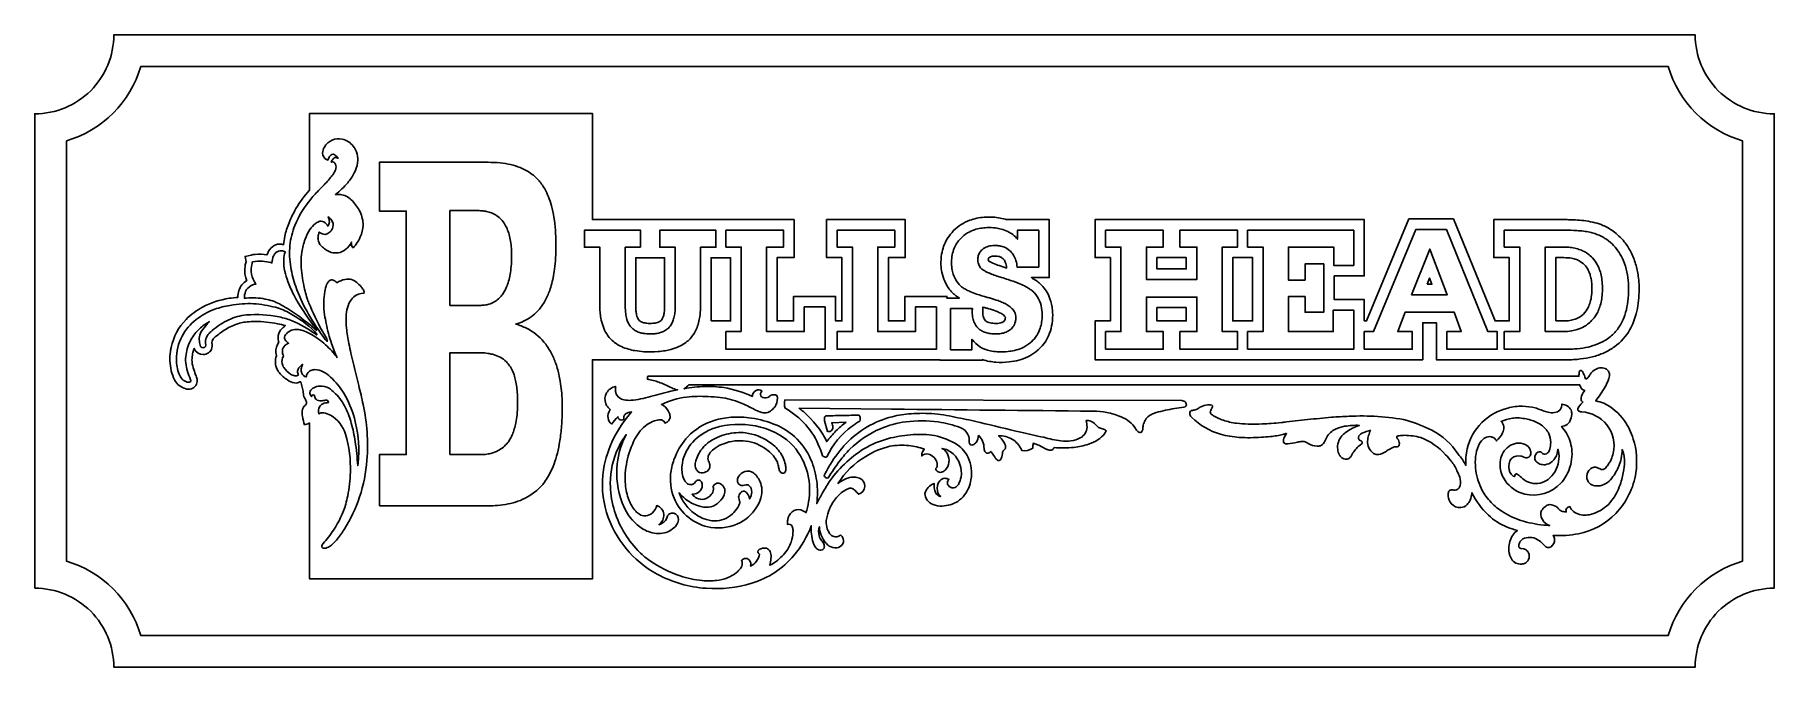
# Model space of a CAD drawing. Extents: x 2 to 10, y 1.15 to 4.06.
import ezdxf

# ---------------------------------------------------------------- set-up
doc = ezdxf.new("R2010")
doc.units = 0
doc.layers.add('BULLS_HEAD_-_LINEART', color=24, linetype='CONTINUOUS')

msp = doc.modelspace()

# ---------------------------------------------------------------- linework, layer by layer
at = {"layer": 'BULLS_HEAD_-_LINEART'}
for points in [[(2, 1.5181, -0.414214), (2.3636, 1.1544), (9.6364, 1.1544, -0.414214), (10, 1.5181), (10, 3.6999, -0.414214), (9.6364, 4.0635), (2.3636, 4.0635, -0.414214), (2, 3.6999)], [(2.1455, 3.5757), (2.1455, 1.6423, -0.253175), (2.4878, 1.2999), (9.5122, 1.2999, -0.253175), (9.8545, 1.6423), (9.8545, 3.5757, -0.253175), (9.5122, 3.9181), (2.4878, 3.9181, -0.253175)], [(5.7039, 2.5686), (4.5649, 2.5688), (4.5649, 1.5605), (3.2635, 1.5605), (3.2635, 2.2776, -0.074635), (3.2592, 2.2758, 0.057872), (3.2551, 2.2743), (3.2412, 2.2694, -0.037433), (3.2309, 2.308, -0.072327), (3.2299, 2.3342, -0.157357), (3.239, 2.3545, 0.028856), (3.248, 2.364, 0.213083), (3.2498, 2.374, 0.094925), (3.2429, 2.3891, -0.062764), (3.238, 2.3991, -0.089941), (3.235, 2.424), (3.2235, 2.4665), (3.2189, 2.4665, 0.013496), (3.2082, 2.463, -0.109298), (3.195, 2.4619, -0.145335), (3.1619, 2.4763, -0.029973), (3.1465, 2.4868, -0.107474), (3.1151, 2.5244, -0.205586), (3.1111, 2.5875, -0.036269), (3.1082, 2.6016, -0.185943), (3.1226, 2.6496, -0.110248), (3.1188, 2.6717, -0.171357), (3.1303, 2.7052, -0.02173), (3.1463, 2.7206), (3.1526, 2.7257, 0.022944), (3.1164, 2.7346, 0.050268), (3.0148, 2.7445, 0.041118), (2.9763, 2.7428, 0.071475), (2.9208, 2.7299, 0.059785), (2.8641, 2.6998, 0.022729), (2.8254, 2.6701, 0.065055), (2.8198, 2.6638, 0.165324), (2.8146, 2.6431, -0.076881), (2.8159, 2.6382, -0.186238), (2.809, 2.6105, -0.156683), (2.7861, 2.594, -0.126103), (2.7738, 2.5924, -0.293761), (2.7353, 2.6161), (2.7337, 2.621, 0.021909), (2.7275, 2.6027), (2.726, 2.5965, 0.030361), (2.7229, 2.5679, 0.068713), (2.7287, 2.5322, 0.021387), (2.7399, 2.5, 0.060866), (2.7445, 2.4886, -0.095969), (2.7467, 2.4689, -0.361356), (2.7139, 2.4334, -0.104446), (2.6943, 2.4349, -0.204678), (2.6433, 2.4756, -0.061225), (2.6277, 2.5184, -0.094297), (2.6237, 2.6066, -0.026569), (2.6275, 2.6251, -0.145307), (2.6961, 2.7541, -0.077806), (2.7714, 2.8102, -0.081811), (2.8939, 2.8516, 0.003214), (2.9339, 2.8557, -0.071883), (2.9384, 2.8866, -0.190799), (2.9748, 2.9325, -0.022224), (2.9692, 2.9509, -0.053762), (2.9655, 2.9783, -0.04923), (2.9701, 3.0151), (2.9717, 3.0184), (2.9671, 3.0437), (2.9955, 3.0503, -0.026857), (3.0137, 3.0535, -0.072909), (3.0679, 3.0511, -0.098988), (3.0861, 3.0825, -0.210551), (3.1272, 3.101, -0.063647), (3.1442, 3.0977, -0.028228), (3.1496, 3.1367, -0.056596), (3.1696, 3.1991, -0.036331), (3.201, 3.2637, -0.049528), (3.2635, 3.3487), (3.2635, 3.7019), (4.5649, 3.7019), (4.5649, 3.2171), (4.5649, 3.2132), (5.492, 3.2132), (5.492, 3.0384), (5.4141, 3.0384), (5.4141, 2.747), (5.4901, 2.747), (5.4901, 2.86), (5.6833, 2.86), (5.6833, 2.747), (5.7121, 2.747), (5.7121, 3.0384), (5.6417, 3.0384), (5.6417, 3.2132), (6.0036, 3.2132), (6.0036, 3.0384), (5.9258, 3.0384), (5.9258, 2.747), (6.0017, 2.747), (6.0017, 2.86), (6.1949, 2.86), (6.1949, 2.8527), (6.2529, 2.8527, -0.031391), (6.2345, 2.8648, -0.033125), (6.2224, 2.8752, -0.093228), (6.185, 2.9295, -0.057086), (6.1718, 2.9714, -0.038365), (6.1678, 3.0046, -0.052091), (6.1709, 3.055, -0.043109), (6.1799, 3.0899, -0.112615), (6.2261, 3.1627, -0.107762), (6.3001, 3.2102, -0.03786), (6.3322, 3.2195, -0.034427), (6.3665, 3.2243, -0.054791), (6.4312, 3.222, -0.034409), (6.4636, 3.2148, 0.009586), (6.4712, 3.2124), (6.4712, 3.2132), (6.6656, 3.2132), (6.6656, 2.9463), (6.5835, 2.9463, -0.027835), (6.6055, 2.9329, -0.036445), (6.6236, 2.9186, -0.101044), (6.6638, 2.8622, -0.067763), (6.6789, 2.8104, -0.027049), (6.6813, 2.7861, -0.047712), (6.6788, 2.7358, -0.052903), (6.6674, 2.6909, -0.139334), (6.6044, 2.6052, -0.054239), (6.5666, 2.5818, -0.047463), (6.5253, 2.5667, -0.039146), (6.4815, 2.5586, -0.043515), (6.4207, 2.5574, -0.027778), (6.3905, 2.5613, -0.037977), (6.3584, 2.5698), (6.3584, 2.5661), (6.1635, 2.5661), (6.1635, 2.5686)], [(3.1965, 3.1868, -0.075966), (3.2697, 3.3077, -0.021113), (3.3105, 3.3528, 0.012151), (3.351, 3.3955, 0.01283), (3.3669, 3.4144, 0.049911), (3.3804, 3.4353, 0.057363), (3.3852, 3.4493, 0.196261), (3.3796, 3.4737, 0.204942), (3.3706, 3.479, 0.158375), (3.3636, 3.4771, -0.095012), (3.3717, 3.4925, -0.149888), (3.3806, 3.4984, -0.138526), (3.3891, 3.498, -0.066164), (3.3952, 3.4951, 0.099001), (3.381, 3.5105, 0.103108), (3.3729, 3.5139, 0.22968), (3.3612, 3.5103, 0.112421), (3.3517, 3.4962, 0.026152), (3.3482, 3.4869, -0.090485), (3.3417, 3.4892, -0.286041), (3.324, 3.5188, -0.132005), (3.3318, 3.5469, -0.330482), (3.4143, 3.5833, -0.174888), (3.4645, 3.5515, -0.216497), (3.4846, 3.4743, -0.080954), (3.4691, 3.428, -0.055455), (3.439, 3.3829, -0.050961), (3.3829, 3.3283, -0.102509), (3.412, 3.3277, -0.153912), (3.4609, 3.2995, -0.07454), (3.4958, 3.2492, -0.116173), (3.5099, 3.1873, -0.102505), (3.4972, 3.1335, -0.051458), (3.4776, 3.1002, -0.022454), (3.4638, 3.083, -0.1312), (3.456, 3.1004, -0.12228), (3.4568, 3.11, -0.093798), (3.4311, 3.0768, -0.284937), (3.3536, 3.0662, -0.041369), (3.3421, 3.0723, -0.055245), (3.3226, 3.0869, -0.132459), (3.3044, 3.1147, -0.10256), (3.3028, 3.1345, -0.124191), (3.3082, 3.1557, 0.101078), (3.329, 3.1458, 0.115451), (3.3405, 3.1459, 0.116743), (3.3581, 3.1572, 0.12934), (3.3711, 3.1787, 0.232204), (3.3651, 3.2109, 0.088123), (3.349, 3.2261, -0.106542), (3.3548, 3.2022, -0.197258), (3.3475, 3.1835, 0.152085), (3.3296, 3.2031, 0.230128), (3.3048, 3.2036, 0.065189), (3.2913, 3.1953, 0.080823), (3.2657, 3.1671, 0.058232), (3.2438, 3.1232, 0.049134), (3.228, 3.063, 0.03775), (3.225, 3.0181, 0.046626), (3.2353, 2.919, 0.031179), (3.2527, 2.8512, 0.014026), (3.2605, 2.8295, 0.028926), (3.3216, 2.7022, 0.020758), (3.3347, 2.6812, -0.060327), (3.3449, 2.6589, 0.052263), (3.3455, 2.6549, 0.257622), (3.345, 2.654, 0.257622), (3.344, 2.654, -0.097048), (3.3396, 2.6578, -0.030498), (3.3259, 2.6758, -0.03204), (3.2506, 2.7931, -0.040505), (3.2004, 2.9049, -0.042278), (3.1773, 2.9935, -0.064295), (3.1734, 3.0947, -0.076191)], [(3.5854, 1.897), (3.5854, 2.1322), (3.7081, 2.1322), (3.7081, 3.2524), (3.5854, 3.2524), (3.5854, 3.4769), (4.0852, 3.4769, -0.02591), (4.1397, 3.4742, -0.031336), (4.1886, 3.4662, -0.037339), (4.2319, 3.4527, -0.043102), (4.2697, 3.4339, -0.069478), (4.3148, 3.397, -0.056448), (4.3452, 3.3551, -0.034668), (4.3625, 3.3187, -0.028927), (4.3764, 3.2768, -0.026049), (4.3875, 3.2243, -0.021123), (4.3943, 3.1651, -0.018648), (4.3969, 3.0929, -0.014956), (4.3953, 3.0368, -0.017698), (4.3904, 2.9854, -0.017274), (4.3839, 2.9462, -0.019967), (4.3752, 2.9102, -0.020694), (4.3654, 2.8807, -0.044103), (4.3422, 2.8322, -0.053842), (4.3123, 2.7925, -0.09441), (4.2482, 2.746, -0.039933), (4.2121, 2.7325, -0.04796), (4.2618, 2.7135, -0.104354), (4.3414, 2.6503, -0.047323), (4.3715, 2.606, -0.039408), (4.394, 2.5576, -0.033438), (4.4105, 2.502, -0.015533), (4.4168, 2.4695, -0.017266), (4.4224, 2.4259, -0.015187), (4.4253, 2.3792, -0.013575), (4.4255, 2.3208, -0.017656), (4.4213, 2.2467, -0.021426), (4.4123, 2.18, -0.023522), (4.3999, 2.1256, -0.028107), (4.3835, 2.0774, -0.033236), (4.3632, 2.0351, -0.030325), (4.344, 2.0057, -0.105619), (4.2656, 1.9374, -0.042596), (4.2219, 1.9178, -0.034312), (4.1773, 1.9056, -0.029676), (4.128, 1.8987, -0.020532), (4.0852, 1.897)], [(3.909, 2.8187), (4.0472, 2.8187, 0.033871), (4.0688, 2.8201, 0.038563), (4.0887, 2.8244, 0.12867), (4.138, 2.8541, 0.038851), (4.151, 2.8696, 0.050156), (4.1684, 2.9003, 0.027384), (4.177, 2.9229, 0.027662), (4.1849, 2.9535, 0.022784), (4.1902, 2.988, 0.0216), (4.193, 3.033, 0.017759), (4.1925, 3.072, 0.021872), (4.1893, 3.1067, 0.026588), (4.1834, 3.1378, 0.032188), (4.1748, 3.1652, 0.031508), (4.1655, 3.1853, 0.048333), (4.1494, 3.2091, 0.057123), (4.1298, 3.2279, 0.057132), (4.1064, 3.2418, 0.04468), (4.0833, 3.2497, 0.032732), (4.062, 3.2535, 0.028331), (4.0387, 3.2548), (3.909, 3.2548)], [(8.1462, 2.5686), (8.3836, 2.5686), (8.3836, 2.739), (8.4461, 2.739), (8.4461, 2.5686), (9.0447, 2.5686, 0.029091), (9.1095, 2.5722, 0.032021), (9.1636, 2.5821, 0.043205), (9.218, 2.6011, 0.04994), (9.2655, 2.6286, 0.106475), (9.336, 2.7075, 0.035351), (9.3531, 2.7434, 0.030804), (9.365, 2.7795, 0.033346), (9.3746, 2.8286, 0.026885), (9.3785, 2.8799, 0.039805), (9.3749, 2.9528, 0.038653), (9.3628, 3.0095, 0.046401), (9.3403, 3.0655, 0.048975), (9.3103, 3.1117, 0.068637), (9.2586, 3.1606, 0.05705), (9.2124, 3.1867, 0.037117), (9.1761, 3.199, 0.030297), (9.1342, 3.2074, 0.018182), (9.0954, 3.2113, 0.011673), (9.0594, 3.2129, 0.005747), (9.0365, 3.2132), (8.7103, 3.2132), (8.7103, 3.0384), (8.7816, 3.0384), (8.7816, 2.747), (8.716, 2.747), (8.5246, 3.2168), (8.3196, 3.2168), (8.125, 2.747), (8.1145, 2.747), (8.1145, 2.7502), (8.1145, 2.8457), (7.9768, 2.8457), (7.9768, 2.9544), (8.1145, 2.9544), (8.1145, 3.2132), (6.8767, 3.2132), (6.8767, 3.0384), (6.9472, 3.0384), (6.9472, 2.747), (6.8767, 2.747), (6.8767, 2.5686)], [(4.786, 3.0861), (4.7156, 3.0861), (4.7156, 2.8149, 0.033474), (4.7177, 2.7805, 0.039532), (4.7232, 2.7546, 0.044122), (4.7309, 2.7355, 0.052015), (4.7409, 2.7203, 0.063786), (4.7547, 2.7074, 0.054761), (4.771, 2.6981, 0.046673), (4.7903, 2.6917, 0.038657), (4.8131, 2.6882, 0.04574), (4.8513, 2.6885, 0.037085), (4.8733, 2.6924, 0.045912), (4.8923, 2.6992, 0.062001), (4.9098, 2.7104, 0.077078), (4.9256, 2.7283, 0.050934), (4.9346, 2.746, 0.041429), (4.9408, 2.767, 0.033423), (4.9445, 2.7921, 0.021569), (4.9454, 2.8149), (4.9454, 3.0861), (4.8741, 3.0861), (4.8741, 3.1647), (5.1326, 3.1647), (5.1326, 3.0861), (5.0621, 3.0861), (5.0621, 2.8173, -0.029599), (5.0598, 2.776, -0.02878), (5.0545, 2.7456, -0.033388), (5.0457, 2.7174, -0.059981), (5.0263, 2.6811, -0.088468), (4.9888, 2.6441, -0.0449), (4.9622, 2.629, -0.04334), (4.926, 2.6161, -0.02427), (4.8989, 2.6104, -0.022596), (4.8666, 2.6065, -0.033298), (4.8018, 2.6059, -0.027903), (4.7603, 2.6106, -0.025985), (4.7306, 2.6173, -0.037367), (4.6986, 2.6291, -0.054197), (4.6663, 2.6484, -0.090006), (4.6302, 2.688, -0.055313), (4.6134, 2.7225, -0.043193), (4.6035, 2.7601, -0.024819), (4.5999, 2.7889, -0.019467), (4.5988, 2.8173), (4.5988, 3.0861), (4.5276, 3.0861), (4.5276, 3.1647), (4.786, 3.1647)], [(6.212, 2.8042), (6.3124, 2.8042, 0.012636), (6.3123, 2.801, 0.00237), (6.3116, 2.7921, 0.021936), (6.3116, 2.786, 0.045548), (6.3143, 2.7602, 0.055849), (6.3213, 2.7383, 0.087795), (6.3373, 2.7149, 0.055512), (6.3504, 2.7044, 0.056049), (6.3687, 2.6955, 0.046277), (6.3898, 2.6899, 0.036177), (6.4135, 2.6876, 0.036861), (6.4385, 2.6885, 0.049334), (6.461, 2.6934, 0.075123), (6.4835, 2.7047, 0.075798), (6.4986, 2.7194, 0.104225), (6.51, 2.7441, 0.054153), (6.5122, 2.7622, 0.134736), (6.5061, 2.7887, 0.04444), (6.5001, 2.7977, 0.049511), (6.4894, 2.8088, 0.044165), (6.4722, 2.8212, 0.030167), (6.4522, 2.8317, 0.020543), (6.4304, 2.8405, 0.020864), (6.3959, 2.8513, 0.004813), (6.3845, 2.8546), (6.3812, 2.8554, -0.015795), (6.3313, 2.871, -0.017734), (6.3005, 2.883, -0.021463), (6.2803, 2.8928, -0.025393), (6.267, 2.901, -0.032021), (6.258, 2.9082, -0.06946), (6.2361, 2.936, -0.052517), (6.2242, 2.9621, -0.044606), (6.218, 2.988, -0.041952), (6.2161, 3.0186, -0.044611), (6.2196, 3.052, -0.0513), (6.2289, 3.0823, -0.090461), (6.2575, 3.1255, -0.065934), (6.2901, 3.1518, -0.055001), (6.3216, 3.1664, -0.041418), (6.3506, 3.1736, -0.0323), (6.3784, 3.1764, -0.039178), (6.418, 3.1749, -0.033872), (6.4445, 3.1699, -0.049902), (6.4754, 3.1584, -0.033404), (6.4915, 3.1492, -0.068528), (6.5158, 3.1277, 0.013455), (6.5196, 3.1229), (6.5196, 3.1647), (6.6171, 3.1647), (6.6171, 2.9947), (6.518, 2.9947, 0.052161), (6.5127, 3.0246, 0.064451), (6.5017, 3.0495, 0.063008), (6.4873, 3.0676, 0.128797), (6.4491, 3.09, 0.051148), (6.4272, 3.0938, 0.054225), (6.3989, 3.0931, 0.069992), (6.3746, 3.0861, 0.087604), (6.3541, 3.0722, 0.083929), (6.3428, 3.0564, 0.083315), (6.3375, 3.0379, 0.086248), (6.3385, 3.0145, 0.164816), (6.3564, 2.9856, 0.031541), (6.3627, 2.9809, 0.028432), (6.3756, 2.9736, 0.024748), (6.3995, 2.9631, 0.014182), (6.4255, 2.9539, 0.000933), (6.4459, 2.9473, 0.000664), (6.4762, 2.9377, -0.017397), (6.5234, 2.9208, -0.018542), (6.552, 2.9081, -0.023306), (6.5721, 2.8969, -0.026777), (6.585, 2.8879, -0.037412), (6.5964, 2.8774, -0.091325), (6.621, 2.8391, -0.073579), (6.6321, 2.7951, -0.035351), (6.633, 2.7658, -0.038535), (6.6294, 2.7343, -0.042841), (6.6216, 2.7068, -0.133256), (6.5766, 2.645, -0.067349), (6.5395, 2.6227, -0.045488), (6.5058, 2.6117, -0.030755), (6.4766, 2.6068, -0.040884), (6.4267, 2.6056, -0.03764), (6.3943, 2.6099, -0.041841), (6.3684, 2.6177, -0.091729), (6.3278, 2.6436, -0.042762), (6.3099, 2.6633), (6.3099, 2.6145), (6.212, 2.6145)], [(8.7587, 2.617), (8.7587, 2.6985), (8.83, 2.6985), (8.83, 3.0869), (8.7587, 3.0869), (8.7587, 3.1647), (9.0365, 3.1647, -0.016894), (9.0925, 3.163, -0.013997), (9.1227, 3.1601, -0.022058), (9.1514, 3.1552, -0.022947), (9.1752, 3.1489, -0.050801), (9.2129, 3.1325, -0.028603), (9.2302, 3.1213, -0.097085), (9.2865, 3.0618, -0.043567), (9.3063, 3.0239, -0.04657), (9.3222, 2.9728, -0.037896), (9.3294, 2.9206, -0.02261), (9.33, 2.8811, -0.033303), (9.325, 2.8243, -0.040849), (9.3129, 2.7743, -0.043212), (9.2959, 2.7351, -0.061342), (9.2665, 2.694, -0.072903), (9.2207, 2.6571, -0.04867), (9.1785, 2.6373, -0.0388), (9.1326, 2.6248, -0.03152), (9.0815, 2.6182, -0.017545), (9.0447, 2.617)], [(3.1642, 2.9284, 0.033056), (3.1913, 2.8679, 0.045021), (3.2822, 2.7268, -0.003965), (3.2948, 2.7113, -0.101428), (3.2975, 2.7062, 0.285598), (3.297, 2.705, 0.285598), (3.2957, 2.7049, -0.092325), (3.2919, 2.7066, -0.062006), (3.2859, 2.7118, 0.020204), (3.2697, 2.7261, 0.0326), (3.1618, 2.8043, 0.019529), (3.126, 2.8253, 0.07031), (3.0594, 2.848, 0.068166), (2.9732, 2.8527, 0.016183), (2.964, 2.8516, -0.11747), (2.9698, 2.8834, -0.165034), (2.9951, 2.9096, -0.085252), (3.0171, 2.917, -0.227087), (2.9993, 3.0122, -0.031728), (3.0017, 3.0192, -0.073969), (3.0471, 3.0217, -0.040431), (3.0862, 3.0155, 0.013337), (3.0903, 3.0143, -0.07359), (3.0983, 3.0461, -0.096502), (3.109, 3.0616, -0.222512), (3.1351, 3.0701, -0.099523), (3.1519, 3.065, 0.079734), (3.145, 3.03, 0.065599), (3.1504, 2.9753, 0.032936)], [(6.4456, 3.0392, -0.062774), (6.4533, 3.0331, -0.10207), (6.4637, 3.0179, -0.050873), (6.4677, 3.0049, -0.035876), (6.4697, 2.9906, -0.002961), (6.4358, 3.0015, -0.020471), (6.4065, 3.0126, -0.021105), (6.3937, 3.0188, -0.026165), (6.388, 3.0223, -0.128519), (6.386, 3.0245, 0.082808), (6.3856, 3.026, -0.098472), (6.3859, 3.0338, -0.14102), (6.3885, 3.038, -0.096644), (6.3962, 3.0427, -0.069746), (6.409, 3.0455, -0.072634), (6.4318, 3.0444, -0.05488), (6.4419, 3.0411, 0.026495)], [(8.9468, 2.6985), (9.0291, 2.6985, 0.040362), (9.068, 2.7015, 0.035299), (9.0944, 2.7077, 0.053697), (9.126, 2.7215, 0.083243), (9.1646, 2.7532, 0.06548), (9.1881, 2.7883, 0.034991), (9.1978, 2.8119, 0.034319), (9.2053, 2.8406, 0.029709), (9.2093, 2.8723, 0.035492), (9.2094, 2.9199, 0.029652), (9.2054, 2.9507, 0.034598), (9.1982, 2.9786, 0.045825), (9.1858, 3.0072, 0.06303), (9.1639, 3.0373, 0.098169), (9.1189, 3.0699, 0.037288), (9.0964, 3.0784, 0.036399), (9.0691, 3.0843, 0.029857), (9.0402, 3.0868, 0.007085), (9.0324, 3.0869), (8.9468, 3.0869)], [(4.8533, 3.0376), (4.8969, 3.0376), (4.8969, 2.815, -0.03391), (4.8952, 2.787, -0.039154), (4.8913, 2.7689, -0.051468), (4.8862, 2.7566, -0.067193), (4.8807, 2.7493, -0.082022), (4.872, 2.7433, -0.041925), (4.8639, 2.7401, -0.037705), (4.8526, 2.7375, -0.037937), (4.8319, 2.7359, -0.036353), (4.8096, 2.7373, -0.052773), (4.793, 2.7414, -0.057411), (4.7838, 2.7462, -0.101962), (4.776, 2.7543, -0.051389), (4.7714, 2.7636, -0.03654), (4.768, 2.7747, -0.034533), (4.7651, 2.793, -0.025638), (4.764, 2.815), (4.764, 3.0376)], [(8.9952, 2.747), (8.9952, 3.0384), (9.0322, 3.0384, -0.046072), (9.0683, 3.0354, -0.041519), (9.0901, 3.0295, -0.046988), (9.1078, 3.0211, -0.082714), (9.1318, 3.0005, -0.072922), (9.1479, 2.9746, -0.034818), (9.1542, 2.9571, -0.033582), (9.159, 2.9345, -0.028709), (9.1615, 2.9073, -0.037928), (9.1599, 2.8644, -0.040113), (9.1538, 2.8334, -0.045389), (9.1443, 2.809, -0.081829), (9.1224, 2.779, -0.095343), (9.0899, 2.7576, -0.04817), (9.0662, 2.7504, -0.037688), (9.0398, 2.7472, -0.013345), (9.029, 2.747)], [(3.3914, 2.5777, -0.03844), (3.3645, 2.6435, -0.028326), (3.3403, 2.7353, -0.009029), (3.3328, 2.7747, -0.043122), (3.3294, 2.8328, -0.037397), (3.3338, 2.8831, -0.051521), (3.3424, 2.9144, -0.090071), (3.3522, 2.9298, -0.123806), (3.3606, 2.9351, -0.188432), (3.375, 2.9337), (3.3797, 2.9311, -0.052045), (3.3898, 2.9227, -0.095974), (3.427, 2.9385, -0.119953), (3.4573, 2.9375, -0.112219), (3.4807, 2.9244, -0.017415), (3.5006, 2.9046, -0.043891), (3.5116, 2.8904, -0.133116), (3.5144, 2.8808), (3.5138, 2.8745, 0.159924), (3.4678, 2.8583, 0.074414), (3.4546, 2.8441, 0.090693), (3.4379, 2.8079, 0.054185), (3.4321, 2.7679, 0.034021), (3.4338, 2.7144, 0.030037), (3.4445, 2.6434, 0.006001), (3.4541, 2.5988, 0.004113), (3.4899, 2.4505, -0.007416), (3.5104, 2.3631, -0.072967), (3.5276, 2.1073, -0.057944), (3.494, 1.9377, -0.065277), (3.4231, 1.7884, -0.025504), (3.3869, 1.7386, -0.074304), (3.3554, 1.71, -0.104158), (3.3339, 1.7015, -0.13259), (3.3247, 1.7027, -0.356542), (3.3202, 1.7123, -0.124007), (3.3259, 1.7232, 0.032088), (3.3739, 1.7849, 0.077638), (3.4302, 1.9051, 0.023229), (3.4391, 1.9424, 0.038286), (3.4515, 2.0509, 0.079677), (3.4293, 2.2267, 0.187794), (3.3598, 2.3132, 0.091614), (3.3287, 2.3241, 0.103723), (3.3118, 2.3228, 0.065128), (3.3059, 2.3201, -0.133929), (3.306, 2.3449, -0.21833), (3.3247, 2.3659, -0.099161), (3.3513, 2.3716, 0.23196), (3.346, 2.382, 0.163697), (3.3419, 2.3832, 0.031655), (3.3321, 2.3817, -0.05299), (3.3117, 2.3799, -0.093196), (3.2993, 2.3827, -0.243668), (3.2875, 2.3978, -0.044904), (3.2866, 2.4043, 0.213477), (3.2789, 2.4071, 0.225894), (3.2745, 2.4036, 0.067692), (3.2728, 2.3994, -0.091031), (3.2699, 2.4023, -0.207107), (3.2651, 2.4187, -0.121258), (3.2692, 2.4285, -0.109422), (3.2829, 2.4401, -0.116279), (3.3104, 2.4476, -0.140641), (3.3537, 2.4379, -0.054963), (3.3606, 2.433, -0.015743), (3.3832, 2.4124, -0.084362), (3.4293, 2.3473, -0.046153), (3.4558, 2.277, -0.03012), (3.4736, 2.1934, -0.023368), (3.4853, 2.0822, 0.032443), (3.4892, 2.1192, 0.079627), (3.4699, 2.2997, 0.067085), (3.4212, 2.4143, 0.071942), (3.3605, 2.4888, 0.053145), (3.3269, 2.5135, 0.136429), (3.2872, 2.5234, 0.096152), (3.2695, 2.5194, 0.214553), (3.2501, 2.4971, 0.037474), (3.2481, 2.4894, -0.236342), (3.2276, 2.5068, -0.131998), (3.2258, 2.5267, -0.064988), (3.232, 2.5474, 0.081925), (3.2151, 2.5323, 0.138073), (3.2084, 2.5161, 0.162652), (3.2127, 2.4992, 0.138029), (3.2109, 2.4973, -0.189612), (3.1966, 2.4945, -0.10576), (3.1765, 2.5025, -0.092374), (3.1457, 2.5324, -0.094227), (3.1372, 2.5516, -0.210777), (3.1442, 2.585, -0.121021), (3.1386, 2.609, -0.218088), (3.1522, 2.6356, -0.071463), (3.1673, 2.6447, -0.100079), (3.1511, 2.6609, -0.148744), (3.1479, 2.6728, -0.170665), (3.1526, 2.6831, -0.232397), (3.2022, 2.7083, -0.067748), (3.2259, 2.7054, -0.054094), (3.2543, 2.6946, -0.053999), (3.3213, 2.6508, -0.05132), (3.379, 2.5941, -0.020831)], [(2.8978, 2.8189, -0.022091), (2.9535, 2.8258, -0.061678), (3.0576, 2.8204, -0.019682), (3.1072, 2.8099, -0.056467), (3.1753, 2.7816, -0.065198), (3.2865, 2.6993, -0.024157), (3.2953, 2.6902, 0.017086), (3.2972, 2.6873, -0.158358), (3.2978, 2.6845, 0.21258), (3.2968, 2.6837, 0.21258), (3.2955, 2.6839, -0.091546), (3.2905, 2.6872, 0.061868), (3.1837, 2.7478, 0.042317), (3.1236, 2.7656, 0.075777), (2.9732, 2.7747, 0.087692), (2.893, 2.7529, 0.071191), (2.8165, 2.703, 0.00856), (2.8021, 2.6901, 0.255042), (2.7861, 2.6357, -0.369176), (2.7811, 2.6258, -0.265096), (2.7648, 2.627, -0.108888), (2.7622, 2.63, -0.076475), (2.7569, 2.6541, -0.082223), (2.7588, 2.6825, -0.085863), (2.7666, 2.6995, -0.03885), (2.7912, 2.7316, -0.014269), (2.803, 2.7445, 0.052819), (2.7568, 2.7104, 0.081168), (2.7181, 2.6611, 0.0833), (2.6956, 2.5934, 0.118407), (2.7023, 2.5153, 0.019954), (2.7168, 2.4771, -0.200486), (2.717, 2.4693, -0.226046), (2.7118, 2.4653, -0.126648), (2.7007, 2.4659, -0.131866), (2.678, 2.4797, -0.106852), (2.6639, 2.5025, -0.090495), (2.6515, 2.57, -0.127516), (2.6777, 2.6771, -0.104192), (2.7416, 2.7531, -0.080472), (2.8274, 2.8008, -0.049873)], [(6.4628, 2.7667, 0.101605), (6.4637, 2.765, 0.065638), (6.4638, 2.7642, -0.072591), (6.4624, 2.7535, -0.144156), (6.4569, 2.7454, -0.075093), (6.4494, 2.7408, -0.041565), (6.4432, 2.7386, -0.050348), (6.4286, 2.7362, -0.054839), (6.3999, 2.7373, -0.035286), (6.3883, 2.74, -0.04578), (6.379, 2.7438, -0.053264), (6.3727, 2.7481, -0.086041), (6.3664, 2.7563, -0.049444), (6.3632, 2.7641, -0.047555), (6.3608, 2.7758, -0.029961), (6.36, 2.7881, 0.014623), (6.36, 2.7893, 0.008716), (6.3608, 2.801), (6.361, 2.8108), (6.3687, 2.8086), (6.3718, 2.8078, 0.004868), (6.3875, 2.8034, -0.02534), (6.4216, 2.7921, -0.030486), (6.4424, 2.7825, -0.024816), (6.4526, 2.7762, -0.043376), (6.4603, 2.7697, 0.037932)], [(3.909, 2.1322), (4.0472, 2.1322, 0.028553), (4.0734, 2.1336, 0.033071), (4.0975, 2.1379, 0.060985), (4.1315, 2.1509, 0.106706), (4.1749, 2.1876, 0.035192), (4.1865, 2.2052, 0.029184), (4.1964, 2.2252, 0.028009), (4.2054, 2.2504, 0.023798), (4.2124, 2.2785, 0.023759), (4.2179, 2.3162, 0.019469), (4.2204, 2.3583, 0.019832), (4.2196, 2.4099, 0.017548), (4.2165, 2.4431, 0.02143), (4.2115, 2.4729, 0.02632), (4.2044, 2.4992, 0.025509), (4.1972, 2.5177, 0.046029), (4.184, 2.5413, 0.045761), (4.1692, 2.5591, 0.07413), (4.1398, 2.5805, 0.051751), (4.1095, 2.5925, 0.025078), (4.0897, 2.5971, 0.026631), (4.0625, 2.6005, 0.018109), (4.0387, 2.6013), (3.909, 2.6013)], [(7.757, 2.2825), (7.854, 2.2933, -0.007121), (7.9634, 2.3039, -0.009111), (8.0448, 2.3089, -0.024248), (8.1774, 2.3079, -0.037263), (8.3118, 2.2899, -0.041842), (8.425, 2.2445, -0.127501), (8.5467, 2.1346, -0.047385), (8.5821, 2.083, -0.069341), (8.5876, 2.1586, -0.144155), (8.6551, 2.2794, -0.133645), (8.7748, 2.3466, -0.06968), (8.843, 2.3547, -0.042058), (8.9009, 2.3471, -0.018769), (8.9136, 2.3432, -0.002687), (8.942, 2.3327, 0.038328), (8.9666, 2.3259, 0.107515), (8.9968, 2.3269, 0.205873), (9.0175, 2.3415, 0.138196), (9.0234, 2.3651, -0.077444), (9.0481, 2.3562, -0.156535), (9.0654, 2.3376, -0.1205), (9.0688, 2.3176, -0.091501), (9.0603, 2.2866, -0.149088), (9.0475, 2.2716, -0.109447), (9.0218, 2.2621), (9.0434, 2.2334, -0.10404), (9.0687, 2.1582, -0.12341), (9.0565, 2.0634, -0.102317), (9.0184, 2.001, -0.265428), (8.8525, 1.9509, -0.180475), (8.7624, 2.0129, -0.148442), (8.7392, 2.0814, -0.175914), (8.7581, 2.149, -0.105717), (8.7871, 2.1751, -0.126624), (8.8252, 2.1855, -0.154484), (8.8624, 2.174, -0.183085), (8.8793, 2.1489, -0.141434), (8.8789, 2.1315, -0.223832), (8.8672, 2.1192, -0.196328), (8.8487, 2.1202, 0.080056), (8.8343, 2.1255, 0.224554), (8.7939, 2.1165, 0.130767), (8.7828, 2.0983, 0.129307), (8.7813, 2.0633, 0.079053), (8.7864, 2.0473, 0.21296), (8.8062, 2.0315, -0.066513), (8.8091, 2.0409, -0.156069), (8.8122, 2.044, -0.238201), (8.8182, 2.0429, -0.046881), (8.8263, 2.0366, 0.031458), (8.85, 2.0168, 0.123271), (8.892, 2.0001, 0.219739), (8.9687, 2.0254, 0.195411), (9.0095, 2.1133, 0.12752), (9.0049, 2.1574, -0.045412), (9.002, 2.1383, -0.155329), (8.9781, 2.1, -0.147293), (8.9459, 2.0861, -0.095477), (8.9225, 2.089, -0.146876), (8.9038, 2.1023, -0.166676), (8.8983, 2.1187, -0.125572), (8.905, 2.1361, -0.096196), (8.9131, 2.1437, -0.205248), (8.9248, 2.1451, -0.166156), (8.9297, 2.1427, 0.025484), (8.9337, 2.1373, 0.172706), (8.9419, 2.1346, 0.261133), (8.9601, 2.142, 0.100892), (8.968, 2.158, 0.073161), (8.9719, 2.1883, 0.109119), (8.9628, 2.2296, 0.129608), (8.9293, 2.2684, 0.08098), (8.8807, 2.2912, 0.058903), (8.8208, 2.3013, 0.046086), (8.7957, 2.2998, 0.067311), (8.7438, 2.285, -0.067369), (8.7518, 2.2746, -0.109727), (8.7567, 2.2583, -0.127147), (8.7511, 2.2321, -0.10253), (8.7223, 2.195, 0.044509), (8.7187, 2.2022, 0.12406), (8.7106, 2.209, 0.047409), (8.6977, 2.2143, 0.124323), (8.6838, 2.2147, 0.145595), (8.6592, 2.2015, 0.099291), (8.6395, 2.1726, 0.072703), (8.6268, 2.1239, 0.045389), (8.6264, 2.0701, 0.093948), (8.6521, 1.9785, 0.026976), (8.6691, 1.9481, 0.03682), (8.6917, 1.9191, 0.063971), (8.7466, 1.8721, 0.068238), (8.8344, 1.8298, 0.052807), (8.9404, 1.8084, 0.024151), (8.9679, 1.8066, -0.102364), (8.95, 1.8151, -0.209842), (8.9263, 1.8568, -0.159407), (8.9304, 1.875, -0.109173), (8.9475, 1.8937, -0.120387), (8.9664, 1.9023, -0.1265), (8.9971, 1.8931, -0.103867), (9.0081, 1.8833, 0.125474), (9.014, 1.8769, 0.106431), (9.0303, 1.8701, 0.075048), (9.0434, 1.8688, -0.091084), (9.0422, 1.8769, -0.164853), (9.0457, 1.8857, -0.168166), (9.0603, 1.8933, 0.079072), (9.0669, 1.8816, 0.112325), (9.0898, 1.8631, 0.110476), (9.1205, 1.8544, 0.052879), (9.1489, 1.8557, 0.065002), (9.1909, 1.8701, 0.12594), (9.2591, 1.9298, 0.079438), (9.2942, 2.0026, 0.033123), (9.3081, 2.0635, 0.047821), (9.311, 2.1117, 0.049653), (9.307, 2.1395, 0.079234), (9.3006, 2.1558, -0.035614), (9.296, 2.1147, -0.050843), (9.2853, 2.0791, -0.020331), (9.2723, 2.0529, -0.041096), (9.2533, 2.0242, -0.086959), (9.2249, 1.999, -0.122889), (9.1899, 1.988, -0.127636), (9.1616, 1.9937, -0.16526), (9.1424, 2.0114, -0.259712), (9.1441, 2.0546, -0.140112), (9.1628, 2.0714, -0.168535), (9.1789, 2.0743, -0.072559), (9.19, 2.0705, 0.073292), (9.209, 2.0634, 0.088757), (9.2134, 2.0643, 0.070002), (9.2192, 2.0673, 0.080567), (9.2342, 2.0828, 0.098852), (9.2596, 2.1392, 0.230006), (9.23, 2.2696, 0.208727), (9.115, 2.3291, -0.099041), (9.1028, 2.3316, -0.361819), (9.0972, 2.3422, -0.099333), (9.1014, 2.3522, -0.062587), (9.1204, 2.3741, -0.259142), (9.1118, 2.3876, -0.112921), (9.114, 2.4013, -0.079266), (9.1289, 2.4272, -0.128957), (9.119, 2.4312, -0.070504), (9.1144, 2.4356, -0.082669), (9.105, 2.4534), (5.0077, 2.4534, -0.093678), (4.9862, 2.4354, -0.035867), (5.0829, 2.4456, -0.0457), (5.1691, 2.4404, -0.068655), (5.3004, 2.4002, -0.286054), (5.3178, 2.4279, -0.287133), (5.3443, 2.4248, 0.093138), (5.338, 2.4141, 0.204869), (5.3392, 2.4024, 0.187923), (5.3502, 2.3946, 0.179343), (5.3758, 2.397, -0.121108), (5.3841, 2.4043, -0.269525), (5.4143, 2.4035, -0.155649), (5.408, 2.3595, -0.050794), (5.4012, 2.3487, -0.045905), (5.3884, 2.3361, -0.052242), (5.3775, 2.3291, -0.159836), (5.3496, 2.3251, -0.061663), (5.3293, 2.3311, -0.019554), (5.3104, 2.3397, 0.022107), (5.2452, 2.3711, 0.071151), (5.1524, 2.3952, 0.020387), (5.0966, 2.3995, 0.044599), (4.997, 2.3966, 0.080061), (4.8822, 2.3635, -0.061556), (4.8928, 2.3573, -0.135162), (4.9179, 2.325, -0.074701), (4.9218, 2.3089, -0.190109), (4.915, 2.2879, -0.130239), (4.8992, 2.2776, 0.107637), (4.8931, 2.2855, 0.170435), (4.8776, 2.2923, 0.081089), (4.8495, 2.2875, 0.073351), (4.8171, 2.2709, 0.124303), (4.7603, 2.2049, 0.069822), (4.7232, 2.0995, 0.071977), (4.7163, 1.9944, 0.071513), (4.7321, 1.9249, 0.08449), (4.7636, 1.8721, 0.069634), (4.7805, 1.8578, 0.148292), (4.8089, 1.8502, 0.182375), (4.8407, 1.865, 0.118772), (4.8607, 1.8982, -0.305211), (4.8927, 1.8582, -0.25284), (4.8707, 1.8099, 0.050167), (4.8831, 1.8149, 0.215127), (4.9107, 1.8508, -0.107197), (4.919, 1.8596, -0.220218), (4.9391, 1.8628, -0.362671), (4.9604, 1.8324, -0.144409), (4.9518, 1.8095, -0.09736), (4.9252, 1.7851, -0.084501), (4.8961, 1.7723, -0.147062), (4.822, 1.7781, -0.088346), (4.7707, 1.8091, -0.13068), (4.702, 1.9113, -0.119267), (4.6789, 2.0902, -0.10026), (4.7205, 2.2245, 0.050122), (4.683, 2.1619, 0.111943), (4.647, 2.0002, 0.068068), (4.6626, 1.8864, 0.12383), (4.7736, 1.6912, 0.048746), (4.8279, 1.6449, 0.072761), (4.9676, 1.5748, 0.057396), (5.0701, 1.5527, 0.052848), (5.1357, 1.5535, 0.058472), (5.1853, 1.5656, 0.093847), (5.2372, 1.5987, 0.098127), (5.2516, 1.6189, 0.229912), (5.2503, 1.6448, -0.071493), (5.2583, 1.6517, -0.286388), (5.2813, 1.6517, -0.181285), (5.2917, 1.637, -0.131024), (5.2919, 1.6186, 0.249409), (5.3327, 1.675, -0.086195), (5.3269, 1.6806, -0.312866), (5.3268, 1.6906, -0.102808), (5.3321, 1.6955, -0.165193), (5.362, 1.7024, -0.123255), (5.3702, 1.6996, -0.183219), (5.3839, 1.6812, -0.093312), (5.386, 1.655, -0.029745), (5.3812, 1.6235, 0.03077), (5.4096, 1.6413, 0.086009), (5.4597, 1.6923, 0.090977), (5.482, 1.7425, 0.066363), (5.4873, 1.7836, 0.097656), (5.4837, 1.8018, 0.185273), (5.4746, 1.8109, 0.150886), (5.4613, 1.8115, -0.065084), (5.4627, 1.8328, -0.162637), (5.4829, 1.8687, -0.252895), (5.5235, 1.8783, -0.119795), (5.5468, 1.8647, 0.04108), (5.5592, 1.9149, 0.096473), (5.5553, 2.0419, 0.058378), (5.5314, 2.1091, 0.143845), (5.4268, 2.222, 0.073633), (5.3377, 2.2589, 0.118721), (5.1489, 2.2611, 0.065462), (5.0904, 2.2392, 0.117025), (5.0097, 2.1694, 0.128715), (4.9769, 2.0832, 0.113778), (4.9834, 2.0242, 0.087959), (4.9943, 2.005, 0.108441), (5.0052, 1.9968, 0.074707), (5.0166, 1.9942, 0.216769), (5.0303, 1.9978, 0.056337), (5.037, 2.0057, -0.132257), (5.0477, 2.0145, -0.337211), (5.064, 2.0102, -0.154125), (5.0699, 1.9942, -0.296294), (5.0491, 1.957, -0.10733), (5.0231, 1.9497, 0.089411), (5.0455, 1.9322, 0.169094), (5.0779, 1.9275, 0.172562), (5.1109, 1.9483, 0.146618), (5.1219, 1.973, 0.180736), (5.1186, 1.9857, -0.099348), (5.1328, 1.9985, -0.243335), (5.1508, 1.9994, -0.073911), (5.164, 1.9896, -0.181794), (5.1741, 1.9664, -0.121907), (5.1686, 1.9422, -0.116873), (5.1392, 1.907, -0.147905), (5.0987, 1.8906, -0.099193), (5.052, 1.8965, -0.087338), (4.9928, 1.9279, -0.06307), (4.9631, 1.9571, 0.045643), (4.9768, 1.9266, 0.075838), (5.0149, 1.8777, 0.099021), (5.0785, 1.8371, 0.085196), (5.1263, 1.8276, 0.197297), (5.2084, 1.8595, 0.056813), (5.2333, 1.8887, 0.058326), (5.2402, 1.9023, 0.125566), (5.2416, 1.9185, 0.030241), (5.238, 1.9317, -0.119905), (5.2376, 1.9413, -0.142235), (5.2498, 1.9606, -0.328607), (5.2686, 1.9619, -0.102673), (5.2771, 1.954, -0.119936), (5.2873, 1.9285, 0.132726), (5.2971, 1.9603, 0.061172), (5.2961, 1.9711, 0.072861), (5.2916, 1.982, 0.076243), (5.2861, 1.9894, 0.241918), (5.2714, 1.9937, 0.029301), (5.2584, 1.9904, -0.137189), (5.2488, 1.9906, -0.089582), (5.2386, 1.9967, -0.135654), (5.2321, 2.0069, -0.164931), (5.2335, 2.0249, -0.168922), (5.2559, 2.05, -0.240034), (5.2969, 2.0528, -0.105176), (5.3158, 2.0389, -0.058666), (5.3319, 2.0156, -0.170123), (5.3424, 1.9454, -0.082611), (5.326, 1.9003, -0.140462), (5.2453, 1.8204, -0.16157), (5.1097, 1.7975, -0.259986), (4.9407, 1.9315, -0.140798), (4.9263, 2.0579, -0.061994), (4.9464, 2.1259, -0.089372), (5.0033, 2.2146, -0.130127), (5.125, 2.2895, -0.057427), (5.2022, 2.3039, -0.055977), (5.296, 2.3001, -0.059999), (5.4081, 2.2692, -0.083109), (5.4941, 2.215, -0.109162), (5.5698, 2.1088, -0.071324), (5.5962, 2.0101, -0.057875), (5.5968, 1.9072, -0.019107), (5.6233, 1.9568, -0.01401), (5.6584, 2.0135, -0.055532), (5.7342, 2.0987, -0.131027), (5.9362, 2.2089, -0.038245), (6.0406, 2.2246, -0.060655), (6.1378, 2.2196, -0.10295), (6.2434, 2.177, -0.136269), (6.2921, 2.1196, -0.152821), (6.3058, 2.0164, -0.12065), (6.2767, 1.9474, -0.085093), (6.2446, 1.9172, -0.130152), (6.1735, 1.8958, -0.106555), (6.1314, 1.9025, -0.143371), (6.1044, 1.9235, -0.123553), (6.0933, 1.9538, -0.231496), (6.1364, 1.9996, 0.022348), (6.1372, 1.98, 0.033398), (6.1393, 1.9672, 0.100001), (6.147, 1.9511, 0.164636), (6.1664, 1.9391, -0.152145), (6.1515, 1.9653, -0.229734), (6.1619, 2.0118, -0.213998), (6.1852, 2.0233, -0.139465), (6.2049, 2.0176, 0.240622), (6.1974, 2.0032, 0.202493), (6.2052, 1.9864, 0.313946), (6.2328, 1.9814, 0.141102), (6.2476, 1.9953, 0.096174), (6.26, 2.0293, 0.251131), (6.2237, 2.136, 0.152037), (6.1718, 2.1607, -0.118019), (6.1849, 2.1525, -0.065461), (6.1972, 2.1361, -0.332689), (6.1867, 2.0607, -0.130955), (6.1698, 2.0509, -0.268543), (6.15, 2.0567, -0.091989), (6.1433, 2.0667, 0.222391), (6.1503, 2.0908, 0.150402), (6.1363, 2.1186, 0.146364), (6.1098, 2.1351, 0.294158), (6.0794, 2.1255, -0.101527), (6.0809, 2.1411, -0.13972), (6.0917, 2.1574, 0.064204), (6.0197, 2.1739, 0.068887), (5.9333, 2.1705, 0.091123), (5.8215, 2.124, 0.119257), (5.6939, 1.9996, -0.085013), (5.7392, 2.0243, -0.079385), (5.7692, 2.0292, -0.102003), (5.7924, 2.0241, -0.328321), (5.8169, 1.9852, -0.330781), (5.7886, 1.9497, 0.015746), (5.7747, 1.9657, 0.076365), (5.7627, 1.9752, 0.169869), (5.7476, 1.9777, 0.064354), (5.7337, 1.9722, 0.097687), (5.688, 1.9354, 0.075761), (5.6552, 1.8826, 0.063688), (5.6414, 1.8356, 0.078483), (5.6407, 1.8089, 0.108684), (5.653, 1.7735, 0.080284), (5.6642, 1.7609, 0.208359), (5.6885, 1.7545, 0.111034), (5.707, 1.7625, -0.06677), (5.7153, 1.7522, -0.26222), (5.7159, 1.7216, -0.238978), (5.6885, 1.7037, -0.178655), (5.654, 1.7119, -0.076935), (5.6371, 1.7273, -0.08107), (5.6173, 1.7615, -0.081954), (5.6084, 1.8009, 0.13316), (5.6074, 1.7587, 0.108276), (5.6185, 1.737, -0.109474), (5.6293, 1.7214, -0.119845), (5.6312, 1.7063, -0.287927), (5.6215, 1.6942, -0.248543), (5.5993, 1.6975, -0.109439), (5.5873, 1.7119, -0.047411), (5.5803, 1.7283, -0.049992), (5.5723, 1.7663, -0.054064), (5.5714, 1.805, -0.084667), (5.4908, 1.6681, -0.142702), (5.2976, 1.5406, -0.090935), (5.0878, 1.5175, -0.107495), (4.8622, 1.5827, -0.195425), (4.63, 1.8659, -0.11421), (4.6158, 2.063, -0.077872), (4.6622, 2.2062, -0.063865), (4.7451, 2.3291, 0.034291), (4.7293, 2.3254, 0.044235), (4.7205, 2.3216, 0.155563), (4.7105, 2.3109, 0.143819), (4.7089, 2.2956, -0.205513), (4.6984, 2.2909, -0.36687), (4.682, 2.3062, 0.005928), (4.652, 2.2727, -0.194327), (4.6367, 2.2995, -0.196304), (4.6466, 2.3397, -0.037731), (4.635, 2.3516, -0.085092), (4.6266, 2.3667, -0.251572), (4.6295, 2.4162, -0.209686), (4.672, 2.446, 0.05179), (4.6708, 2.4276, 0.030144), (4.6719, 2.4186, 0.193816), (4.6886, 2.3928, 0.100428), (4.71, 2.3841, 0.064943), (4.7434, 2.3824, 0.037782), (4.786, 2.3885, 0.016689), (4.8322, 2.4002, -0.002192), (4.926, 2.4235), (4.9561, 2.4305), (4.9531, 2.4305, -0.02921), (4.9294, 2.4396, 0.006832), (4.8767, 2.4632, 0.036527), (4.8522, 2.4714, -0.015173), (4.8236, 2.4778, 0.021782), (4.817, 2.48, 0.308328), (4.817, 2.4816, 0.135886), (4.818, 2.4857, -0.10308), (4.8181, 2.492, 0.292579), (4.8191, 2.4926), (9.1019, 2.4926, -0.044779), (9.1034, 2.5113, -0.039923), (9.105, 2.5172, -0.099566), (9.1081, 2.5195, -0.326048), (9.1154, 2.5175, -0.065024), (9.1194, 2.5121, -0.031422), (9.1273, 2.4959, 0.011717), (9.1304, 2.4854, 0.073664), (9.1323, 2.4815, 0.301278), (9.1357, 2.4804, 0.112999), (9.1393, 2.4826, 0.052191), (9.1474, 2.4921, -0.010497), (9.1573, 2.5065, -0.164188), (9.1906, 2.5296, -0.130331), (9.2165, 2.53, -0.17093), (9.2374, 2.5158, -0.165313), (9.2429, 2.5003, -0.087402), (9.238, 2.4772, -0.041375), (9.2224, 2.4444, -0.03234), (9.1789, 2.379, -0.05726), (9.2159, 2.3684, -0.131139), (9.311, 2.2881, -0.080137), (9.352, 2.2039, -0.110896), (9.3636, 2.0492, -0.156093), (9.2712, 1.8617, -0.151687), (9.1002, 1.7682, -0.057201), (8.9833, 1.76, -0.190312), (8.9902, 1.7417, -0.236831), (8.974, 1.7087, -0.226616), (8.9566, 1.7052, -0.147588), (8.9433, 1.7142, 0.058718), (8.9175, 1.7378, 0.112468), (8.8854, 1.7509, 0.114346), (8.8509, 1.7478, 0.207753), (8.828, 1.7264, 0.143855), (8.825, 1.7095, 0.337786), (8.8343, 1.7004), (8.8482, 1.6987, -0.165655), (8.8624, 1.6914, -0.059668), (8.8698, 1.6803, -0.22716), (8.8699, 1.6497, -0.207594), (8.852, 1.6321, -0.106291), (8.8318, 1.6288, -0.154867), (8.8053, 1.6372, -0.124513), (8.7879, 1.6591, -0.110906), (8.7793, 1.7003, -0.155868), (8.7981, 1.762, -0.099115), (8.8193, 1.7837, -0.041502), (8.772, 1.799, -0.089727), (8.6853, 1.8541, -0.091825), (8.6098, 1.9571, -0.074513), (8.6013, 1.9229, -0.092547), (8.5875, 1.9023, -0.179752), (8.558, 1.8887, -0.220548), (8.5154, 1.9058, -0.20271), (8.5011, 1.9416, -0.063737), (8.5016, 1.9581, -0.236897), (8.5093, 1.9684, -0.092614), (8.5165, 1.9701, -0.058052), (8.5267, 1.9694, 0.255379), (8.5489, 1.9773, 0.111289), (8.5554, 1.9901, 0.150249), (8.5534, 2.028, 0.005535), (8.541, 2.0582, 0.057764), (8.5147, 2.1025, 0.038097), (8.4886, 2.1321, 0.118048), (8.3754, 2.2107, 0.061758), (8.2993, 2.2211, 0.032209), (8.2744, 2.2195, -0.014275), (8.2655, 2.2174, 0.281171), (8.2638, 2.2156, 0.142172), (8.2647, 2.2115, 0.034277), (8.2713, 2.1999, -0.049834), (8.2754, 2.1886, -0.100463), (8.2757, 2.1775, -0.411379), (8.2613, 2.168, 0.141735), (8.2542, 2.1684, 0.085259), (8.2453, 2.165, -0.031783), (8.2243, 2.1541, -0.019181), (8.2086, 2.143), (8.2034, 2.14, -0.110083), (8.1733, 2.1326, -0.144675), (8.1576, 2.1379, -0.125691), (8.1362, 2.1635, -0.143818), (8.1297, 2.1942, -0.048126), (8.1347, 2.2203, -0.039334), (8.1427, 2.2441, 0.032898), (8.1167, 2.2363, 0.047696), (8.1001, 2.228, 0.091096), (8.0902, 2.2186, 0.222621), (8.0878, 2.2063, 0.222621), (8.0957, 2.1967, -0.139313), (8.103, 2.1931, -0.417746), (8.103, 2.1825, -0.039804), (8.0965, 2.1774, 0.061799), (8.0621, 2.1403, 0.034837), (8.0588, 2.1345, -0.065738), (8.0527, 2.1228, -0.13386), (8.0409, 2.1134, -0.17567), (8.0211, 2.1135, -0.105051), (8.0093, 2.1194, -0.096434), (7.9996, 2.1319, -0.091747), (7.9923, 2.1564, -0.217551), (8.012, 2.2189, -0.047863), (8.0272, 2.233, -0.071635), (8.0819, 2.2633, -0.033267), (8.0926, 2.267, 0.046645), (8.0242, 2.2625, 0.064984), (7.9824, 2.2497, 0.155714), (7.9425, 2.213, 0.021945), (7.9302, 2.1877, -0.195356), (7.9133, 2.1734, -0.093528), (7.8979, 2.1711, -0.130548), (7.8566, 2.1836, 0.055149), (7.8463, 2.1901, 0.106472), (7.8291, 2.1924, 0.03559), (7.8069, 2.1894, -0.01504), (7.763, 2.1819, -0.07792), (7.7516, 2.1827, -0.363086), (7.7424, 2.1951, -0.091525), (7.7451, 2.2074, -0.050463), (7.7553, 2.2267, 0.018958), (7.7561, 2.2281, 0.100552), (7.7564, 2.229, 0.413764), (7.7561, 2.2293, 0.093673), (7.7551, 2.2293, 0.019777), (7.7534, 2.2288, -0.01234), (7.7401, 2.2249, -0.023254), (7.7128, 2.2193, -0.015649), (7.6829, 2.2154, -0.00784), (7.6413, 2.2121, -0.033754), (7.5394, 2.2117, -0.052309), (7.4529, 2.2264, -0.125589), (7.3211, 2.3034, -0.116474), (7.3126, 2.3174, -0.353548), (7.3196, 2.3348, -0.022896), (7.3366, 2.3383, 0.114069), (7.355, 2.3471, -0.09878), (7.3712, 2.3558, -0.077981), (7.4009, 2.3613, -0.104881), (7.4135, 2.3594, -0.180057), (7.4164, 2.3575, -0.221551), (7.4166, 2.3526, -0.05276), (7.4137, 2.346, 0.04588), (7.4072, 2.3324, 0.141164), (7.4069, 2.3246, 0.095794), (7.4093, 2.3207, 0.056667), (7.4158, 2.3146, 0.052267), (7.4393, 2.3012, 0.048366), (7.4954, 2.2823, 0.03754), (7.5266, 2.2766, 0.014483), (7.5808, 2.273, 0.019133), (7.6455, 2.2733, 0.008812), (7.6866, 2.2758, 0.006694), (7.7336, 2.28, 0.002052)], [(5.7324, 2.2817, 0.044623), (5.6848, 2.241, 0.028376), (5.6423, 2.1926, 0.102689), (5.5348, 2.3301, 0.015887), (5.5152, 2.3455), (5.9403, 2.3416, 0.000417), (6.8682, 2.3324, -0.048244), (6.9299, 2.326, -0.053545), (6.9958, 2.3062, -0.06103), (7.0343, 2.2839, -0.099664), (7.0618, 2.2522, 0.059608), (7.0728, 2.2392, 0.15526), (7.0835, 2.2334, 0.292763), (7.0918, 2.238, 0.106459), (7.0961, 2.2508, -0.031064), (7.0982, 2.2676, -0.057287), (7.1066, 2.29, -0.155737), (7.1355, 2.3171, -0.044511), (7.1582, 2.3257, -0.032537), (7.2417, 2.3442, -0.006081), (7.2848, 2.3504, 0.225932), (7.2942, 2.3556, 0.225932), (7.2962, 2.3662, 0.240587), (7.2854, 2.3786, 0.106315), (7.2748, 2.3806), (5.4498, 2.3839, 0.15562), (5.4513, 2.3455, -0.174995), (5.6096, 2.1654, -0.028709), (5.6222, 2.1272, 0.210068), (5.6363, 2.121, 0.048612), (5.6423, 2.1214, -0.122155), (5.7592, 2.2635, -0.029939), (5.7947, 2.2866, 0.179628), (5.7948, 2.3075, 0.087824), (5.7909, 2.3136, 0.003784), (5.7181, 2.3124, -0.003542), (5.6438, 2.3111, 0.32643), (5.6325, 2.3032, 0.107817), (5.6317, 2.2909, 0.040955), (5.6347, 2.2765), (5.6432, 2.2501, -0.056588), (5.6438, 2.2408, 0.089903), (5.6539, 2.2385, 0.329752), (5.6685, 2.2488, 0.139711), (5.6695, 2.2676, 0.073113), (5.6654, 2.2792)], [(6.3403, 2.2212, -0.073818), (6.3588, 2.194, -0.11343), (6.3657, 2.16, 0.168276), (6.3718, 2.1435, 0.348908), (6.3889, 2.1399, 0.10616), (6.3973, 2.1468, -0.055764), (6.4022, 2.1409, 0.010642), (6.4173, 2.118, 0.088215), (6.4281, 2.1069, 0.395812), (6.441, 2.109, 0.167024), (6.4503, 2.1365, -0.09962), (6.4514, 2.1452, -0.122706), (6.4604, 2.1564, 0.251241), (6.4652, 2.1683, 0.090014), (6.462, 2.1799, 0.055564), (6.4501, 2.1993, 0.027947), (6.4327, 2.2195, -0.149409), (6.4962, 2.2024, -0.14107), (6.5362, 2.1589, -0.022471), (6.5397, 2.1509, 0.167703), (6.5898, 2.1615, -0.053258), (6.5911, 2.1787, -0.04561), (6.5929, 2.1844, -0.056778), (6.6178, 2.1753), (6.6487, 2.1593, 0.034441), (6.6613, 2.1541, 0.16579), (6.6784, 2.1546, 0.207912), (6.6884, 2.1648, 0.052109), (6.7787, 2.1658, 0.050401), (6.8467, 2.1803, 0.065413), (6.891, 2.2012, 0.08851), (6.9196, 2.2281, 0.046836), (6.9281, 2.2424, 0.053305), (6.9106, 2.2511, 0.020209), (6.8919, 2.2572, 0.083019), (6.8665, 2.2809, 0.091515), (6.847, 2.2888, 0.08292), (6.8349, 2.289, -0.078643), (6.8395, 2.2593, -0.136656), (6.8309, 2.2299, -0.123358), (6.8084, 2.2093, -0.093195), (6.7656, 2.1959, -0.057312), (6.7194, 2.195, -0.021508), (6.6401, 2.2119, -0.008408), (6.5352, 2.2352, -0.002579), (6.3477, 2.28, 0.011366), (6.2453, 2.3023, 0.027298), (6.1395, 2.3198, 0.038681), (6.03, 2.3205, 0.042092), (5.9437, 2.3068, 0.142492), (5.7314, 2.183, 0.055245), (5.6594, 2.0887, 0.024594), (5.6307, 2.0356, 0.204), (5.6403, 2.0255, 0.154571), (5.6492, 2.025, -0.025563), (5.7023, 2.1036, -0.033059), (5.7487, 2.1571, -0.098042), (5.8895, 2.2514, -0.071341), (6.0064, 2.2831, -0.062795), (6.1553, 2.2826, -0.043489), (6.2556, 2.2572, -0.213163), (6.2933, 2.2214, -0.114693), (6.2971, 2.1953, 0.113064), (6.2994, 2.1831, 0.376536), (6.3136, 2.1769, 0.164215), (6.3294, 2.1885, 0.157542)], [(5.074, 2.1656, 0.092637), (5.0416, 2.1089, 0.069474), (5.0373, 2.0854, 0.147591), (5.0432, 2.0626, 0.142619), (5.0579, 2.05, 0.226051), (5.0869, 2.0524, 0.22648), (5.1048, 2.0758, 0.172474), (5.1009, 2.0969, -0.154968), (5.0965, 2.1205, -0.12777), (5.1057, 2.1414, -0.082278), (5.1288, 2.1624, -0.057611), (5.1686, 2.1827, -0.257423), (5.3659, 2.1557, -0.094745), (5.412, 2.1051, -0.0706), (5.4176, 2.0894, 0.001619), (5.4219, 2.0695, 0.068405), (5.4275, 2.0549, 0.176209), (5.4367, 2.0472, 0.110627), (5.4439, 2.0465, 0.258221), (5.4516, 2.0528, 0.100136), (5.4541, 2.0652, 0.05766), (5.4521, 2.0863, 0.117211), (5.4258, 2.1456, 0.086229), (5.3764, 2.1919, 0.11686), (5.2685, 2.2324, 0.051033), (5.2257, 2.2328, 0.084494), (5.1384, 2.2117, 0.073857), (5.0902, 2.1817, 0.035461)]]:
    msp.add_lwpolyline(points, format="xyb", close=True, dxfattribs=at)
for points in [[(5.2489, 2.6985), (5.2489, 3.0869), (5.1785, 3.0869), (5.1785, 3.1647), (5.4435, 3.1647), (5.4435, 3.0869), (5.3657, 3.0869), (5.3657, 2.6985), (5.5386, 2.6985), (5.5386, 2.8116), (5.6348, 2.8116), (5.6348, 2.617), (5.1785, 2.617), (5.1785, 2.6985)], [(5.7606, 2.6985), (5.7606, 3.0869), (5.6901, 3.0869), (5.6901, 3.1647), (5.9552, 3.1647), (5.9552, 3.0869), (5.8773, 3.0869), (5.8773, 2.6985), (6.0502, 2.6985), (6.0502, 2.8116), (6.1465, 2.8116), (6.1465, 2.617), (5.6901, 2.617), (5.6901, 2.6985)], [(6.9252, 2.617), (6.9252, 2.6985), (6.9956, 2.6985), (6.9956, 3.0869), (6.9252, 3.0869), (6.9252, 3.1647), (7.1902, 3.1647), (7.1902, 3.0869), (7.1124, 3.0869), (7.1124, 2.9382), (7.3447, 2.9382), (7.3447, 3.0869), (7.2668, 3.0869), (7.2668, 3.1647), (7.5319, 3.1647), (7.5319, 3.0869), (7.4614, 3.0869), (7.4614, 2.6985), (7.5319, 2.6985), (7.5319, 2.617), (7.2668, 2.617), (7.2668, 2.6985), (7.3447, 2.6985), (7.3447, 2.8571), (7.1124, 2.8571), (7.1124, 2.6985), (7.1902, 2.6985), (7.1902, 2.617)], [(7.5777, 2.617), (7.5777, 2.6985), (7.649, 2.6985), (7.649, 3.0869), (7.5777, 3.0869), (7.5777, 3.1647), (8.066, 3.1647), (8.066, 3.0029), (7.9739, 3.0029), (7.9739, 3.0869), (7.7658, 3.0869), (7.7658, 2.9349), (7.842, 2.9349), (7.842, 3.0095), (7.9284, 3.0095), (7.9284, 2.7874), (7.842, 2.7874), (7.842, 2.8595), (7.7658, 2.8595), (7.7658, 2.6985), (7.9722, 2.6985), (7.9722, 2.7973), (8.066, 2.7973), (8.066, 2.617)], [(8.1144, 2.617), (8.1144, 2.6985), (8.1574, 2.6985), (8.352, 3.1684), (8.4921, 3.1684), (8.6834, 2.6985), (8.726, 2.6985), (8.726, 2.617), (8.4945, 2.617), (8.4945, 2.6985), (8.5609, 2.6985), (8.5281, 2.7874), (8.3024, 2.7874), (8.2688, 2.6985), (8.3352, 2.6985), (8.3352, 2.617)], [(8.3319, 2.8677), (8.4962, 2.8677), (8.4159, 3.0775)], [(5.1106, 2.747), (5.1106, 3.0376), (5.1538, 3.0376), (5.2005, 3.0381), (5.2005, 2.747)], [(7.2458, 3.0384), (7.2962, 3.0384), (7.2962, 2.9866), (7.1608, 2.9866), (7.1608, 3.0384)], [(7.5529, 3.0384), (7.6006, 3.0384), (7.6006, 2.747), (7.5099, 2.747), (7.5099, 3.0384)], [(8.4035, 2.9162), (8.4149, 2.9446), (8.4257, 2.9162)], [(7.2113, 2.747), (7.1608, 2.747), (7.1608, 2.8086), (7.2962, 2.8086), (7.2962, 2.747)]]:
    msp.add_lwpolyline(points, close=True, dxfattribs=at)

doc.saveas('drawing.dxf')
